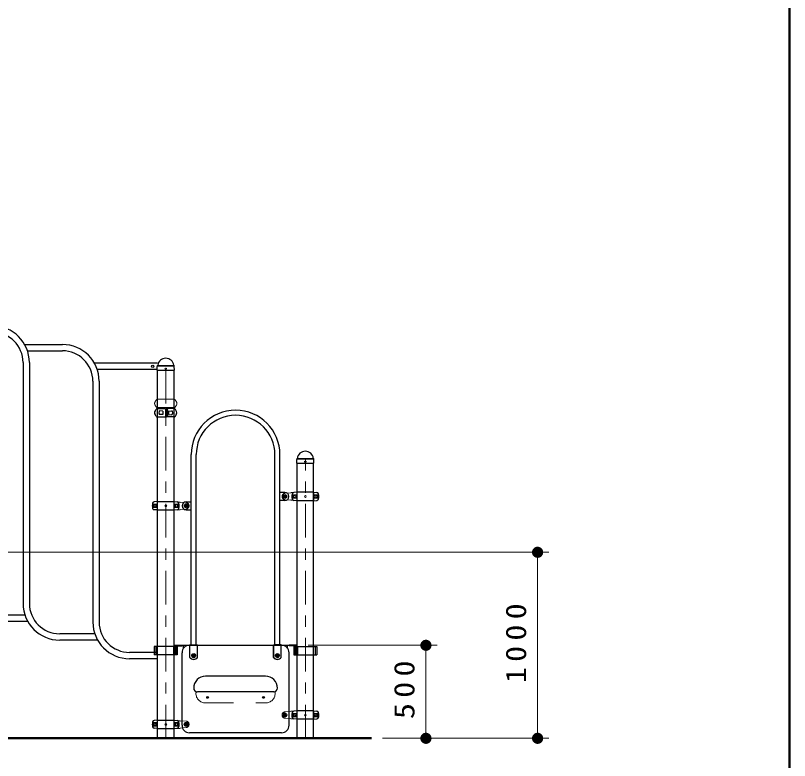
# Model space of a CAD drawing. Units: millimetres on the paper, scale 1:60. Extents: x -385 to 0, y -594 to 267.
# Drawn here: x -69.3 to 0, y -230.2 to -163.5 of the extents above; entities that cross this region are included whole.
import ezdxf

# ---------------------------------------------------------------- set-up
doc = ezdxf.new("R2010")
doc.units = ezdxf.units.MM
for name, pattern in [('USER1', [4.5, 2.5, -2]), ('USER2', [6, 3, -1, 1, -1]), ('USER3', [8, 3, -1, 1, -1, 1, -1])]:
    doc.linetypes.add(name, pattern=pattern)
doc.layers.add('LY_1', color=7, linetype='Continuous', lineweight=25)
doc.styles.add('ＭＳ ゴシック', font='')
doc.styles.get('ＭＳ ゴシック').set_extended_font_data('MS Gothic')

# ---------------------------------------------------------------- blocks, each defined once
blk = doc.blocks.new('filled_dot')
at = {"color": 0, "linetype": 'Continuous', "lineweight": -2, "const_width": 1.25}
blk.add_lwpolyline([(-0.625, 0, 1), (0.625, 0, 1)], format="xyb", close=True, dxfattribs=at)

msp = doc.modelspace()

# ---------------------------------------------------------------- linework, layer by layer
at = {"layer": 'LY_1', "lineweight": 50}
for p, q in [((0, -297), (0, -30)), ((-169.335, -228.26), (-37.45, -228.26))]:
    msp.add_line(p, q, dxfattribs=at)
at = {"layer": 'LY_1'}
for p, q in [((-68.506, -192.977), (-65.114, -192.977)), ((-68.253, -193.544), (-65.114, -193.544)), ((-68.648, -194.594), (-68.648, -216.177)), ((-68.081, -194.594), (-68.081, -216.177)), ((-56.607, -194.644), (-62.256, -194.644)), ((-56.607, -195.21), (-62.003, -195.21)), ((-56.638, -195.268), (-56.632, -194.938)), ((-56.63, -195.277), (-56.638, -195.268)), ((-56.63, -195.277), (-55.098, -195.277)), ((-56.611, -194.89), (-56.593, -194.871)), ((-56.607, -228.26), (-56.607, -195.277)), ((-55.117, -194.89), (-55.136, -194.871)), ((-55.122, -228.26), (-55.122, -195.277)), ((-55.09, -195.268), (-55.098, -195.277)), ((-55.09, -195.268), (-55.097, -194.938)), ((-62.398, -196.26), (-62.398, -217.844)), ((-61.831, -196.26), (-61.831, -217.844)), ((-56.81, -198.927), (-56.814, -198.927)), ((-56.633, -198.719), (-55.923, -198.719)), ((-56.134, -198.941), (-56.418, -198.926)), ((-56.134, -198.941), (-56.134, -199.246)), ((-55.889, -198.752), (-55.889, -199.435)), ((-55.839, -198.752), (-55.839, -199.435)), ((-55.822, -198.802), (-55.717, -198.807)), ((-55.098, -198.719), (-55.806, -198.719)), ((-55.685, -199.346), (-55.685, -198.841)), ((-55.595, -198.937), (-55.31, -198.922)), ((-55.595, -199.251), (-55.595, -198.937)), ((-56.81, -199.26), (-56.814, -199.26)), ((-56.631, -199.469), (-55.923, -199.469)), ((-56.134, -199.246), (-56.418, -199.261)), ((-55.822, -199.385), (-55.717, -199.38)), ((-55.096, -199.469), (-55.806, -199.469)), ((-55.595, -199.251), (-55.31, -199.265)), ((-53.591, -219.874), (-53.591, -202.844)), ((-53.138, -219.874), (-53.138, -202.843)), ((-46.091, -219.874), (-46.091, -202.843)), ((-45.638, -219.874), (-45.638, -202.844)), ((-44.138, -203.602), (-44.132, -203.271)), ((-44.13, -203.61), (-44.138, -203.602)), ((-44.13, -203.61), (-42.598, -203.61)), ((-44.111, -203.223), (-44.093, -203.205)), ((-44.107, -228.26), (-44.107, -203.61)), ((-42.617, -203.223), (-42.636, -203.205)), ((-42.622, -228.26), (-42.622, -203.61)), ((-42.59, -203.602), (-42.598, -203.61)), ((-42.59, -203.602), (-42.597, -203.271)), ((-45.198, -206.227), (-45.638, -206.227)), ((-45.264, -206.555), (-45.198, -206.517)), ((-45.264, -206.555), (-45.264, -206.632)), ((-45.198, -206.517), (-45.131, -206.555)), ((-45.131, -206.555), (-45.131, -206.632)), ((-44.131, -206.219), (-44.656, -206.264)), ((-42.598, -206.219), (-44.131, -206.219)), ((-42.598, -206.219), (-42.334, -206.242)), ((-56.631, -207.052), (-56.894, -207.075)), ((-56.631, -207.052), (-55.097, -207.052)), ((-55.098, -207.052), (-54.573, -207.098)), ((-54.031, -207.06), (-53.591, -207.06)), ((-45.198, -206.96), (-45.638, -206.96)), ((-45.264, -206.632), (-45.198, -206.671)), ((-45.198, -206.671), (-45.131, -206.632)), ((-44.131, -206.969), (-44.656, -206.923)), ((-42.598, -206.969), (-44.131, -206.969)), ((-42.598, -206.969), (-42.334, -206.946)), ((-56.631, -207.802), (-56.894, -207.779)), ((-56.631, -207.802), (-55.097, -207.802)), ((-55.098, -207.802), (-54.573, -207.756)), ((-54.098, -207.388), (-54.031, -207.35)), ((-54.098, -207.388), (-54.098, -207.465)), ((-54.098, -207.465), (-54.031, -207.504)), ((-54.031, -207.35), (-53.964, -207.388)), ((-54.031, -207.504), (-53.964, -207.465)), ((-54.031, -207.794), (-53.591, -207.794)), ((-53.964, -207.388), (-53.964, -207.465)), ((-68.475, -217.227), (-71.614, -217.227)), ((-68.222, -217.794), (-71.614, -217.794)), ((-62.225, -218.894), (-65.364, -218.894)), ((-61.972, -219.46), (-65.364, -219.46)), ((-54.834, -220.027), (-56.894, -220.027)), ((-56.894, -220.027), (-56.894, -220.777)), ((-56.756, -220.027), (-56.756, -220.777)), ((-55.169, -220.027), (-55.169, -220.777)), ((-55.122, -219.927), (-54.406, -219.927)), ((-55.122, -219.965), (-54.406, -219.965)), ((-55.013, -220.027), (-55.013, -220.777)), ((-54.963, -220.027), (-54.963, -220.777)), ((-54.834, -220.027), (-54.834, -220.777)), ((-54.406, -219.927), (-44.823, -219.927)), ((-54.281, -220.205), (-54.281, -219.927)), ((-53.714, -221.016), (-53.714, -219.927)), ((-53.698, -221.01), (-53.698, -219.874)), ((-53.698, -219.874), (-53.031, -219.874)), ((-53.031, -221.01), (-53.031, -219.874)), ((-53.014, -221.016), (-53.014, -219.927)), ((-46.214, -221.016), (-46.214, -219.927)), ((-46.198, -221.01), (-46.198, -219.874)), ((-45.531, -219.874), (-46.198, -219.874)), ((-45.531, -221.01), (-45.531, -219.874)), ((-45.514, -221.016), (-45.514, -219.927)), ((-44.948, -220.205), (-44.948, -219.927)), ((-44.107, -219.927), (-44.823, -219.927)), ((-44.107, -219.965), (-44.823, -219.965)), ((-44.394, -220.027), (-42.334, -220.027)), ((-44.394, -220.027), (-44.394, -220.777)), ((-44.265, -220.027), (-44.265, -220.777)), ((-44.216, -220.027), (-44.216, -220.777)), ((-44.06, -220.027), (-44.06, -220.777)), ((-42.473, -220.027), (-42.473, -220.777)), ((-42.334, -220.027), (-42.334, -220.777)), ((-56.607, -220.56), (-59.114, -220.56)), ((-56.607, -221.127), (-59.114, -221.127)), ((-54.834, -220.777), (-56.894, -220.777)), ((-54.406, -227.094), (-54.406, -220.594)), ((-53.431, -220.805), (-53.364, -220.767)), ((-53.431, -220.805), (-53.431, -220.882)), ((-53.431, -220.882), (-53.364, -220.921)), ((-53.364, -220.767), (-53.298, -220.805)), ((-53.364, -220.921), (-53.298, -220.882)), ((-53.298, -220.805), (-53.298, -220.882)), ((-45.931, -220.805), (-45.864, -220.767)), ((-45.931, -220.805), (-45.931, -220.882)), ((-45.931, -220.882), (-45.864, -220.921)), ((-45.864, -220.767), (-45.798, -220.805)), ((-45.864, -220.921), (-45.798, -220.882)), ((-45.798, -220.805), (-45.798, -220.882)), ((-44.823, -227.094), (-44.823, -220.594)), ((-44.394, -220.777), (-42.334, -220.777)), ((-46.931, -222.694), (-52.298, -222.694)), ((-46.198, -224.094), (-53.031, -224.094)), ((-44.131, -225.802), (-44.656, -225.848)), ((-42.598, -225.802), (-44.131, -225.802)), ((-42.598, -225.802), (-42.334, -225.825)), ((-56.631, -226.635), (-56.894, -226.658)), ((-56.631, -226.635), (-55.097, -226.635)), ((-55.098, -226.635), (-54.573, -226.681)), ((-45.264, -226.138), (-45.198, -226.1)), ((-45.264, -226.138), (-45.264, -226.215)), ((-45.264, -226.215), (-45.198, -226.254)), ((-45.198, -226.1), (-45.131, -226.138)), ((-45.198, -226.254), (-45.131, -226.215)), ((-45.131, -226.138), (-45.131, -226.215)), ((-44.131, -226.552), (-44.656, -226.506)), ((-42.598, -226.552), (-44.131, -226.552)), ((-42.598, -226.552), (-42.334, -226.529)), ((-56.631, -227.385), (-56.894, -227.362)), ((-55.098, -227.385), (-54.573, -227.339)), ((-54.098, -226.972), (-54.031, -226.933)), ((-54.098, -226.972), (-54.098, -227.049)), ((-54.098, -227.049), (-54.031, -227.087)), ((-54.031, -226.933), (-53.964, -226.972)), ((-54.031, -227.087), (-53.964, -227.049)), ((-53.964, -226.972), (-53.964, -227.049)), ((-56.631, -227.385), (-55.097, -227.385)), ((-45.489, -227.76), (-53.739, -227.76))]:
    msp.add_line(p, q, dxfattribs=at)
at = {"layer": 'LY_1', "lineweight": 13}
for p, q in [((-56.609, -194.918), (-55.12, -194.918)), ((-56.578, -194.86), (-55.152, -194.86)), ((-44.109, -203.252), (-42.62, -203.252)), ((-44.078, -203.193), (-42.652, -203.193)), ((-44.477, -206.748), (-44.477, -206.44)), ((-44.168, -206.44), (-44.477, -206.44)), ((-42.56, -206.44), (-42.252, -206.44)), ((-42.252, -206.748), (-42.252, -206.44)), ((-56.977, -207.581), (-56.977, -207.273)), ((-56.668, -207.273), (-56.977, -207.273)), ((-55.06, -207.273), (-54.752, -207.273)), ((-54.752, -207.581), (-54.752, -207.273)), ((-44.168, -206.748), (-44.477, -206.748)), ((-42.56, -206.748), (-42.252, -206.748)), ((-56.668, -207.581), (-56.977, -207.581)), ((-55.06, -207.581), (-54.752, -207.581)), ((-92.364, -211.594), (-21.562, -211.594)), ((-22.562, -211.594), (-22.562, -228.26)), ((-43.107, -219.927), (-31.562, -219.927)), ((-32.562, -219.927), (-32.562, -228.26)), ((-44.477, -226.331), (-44.477, -226.023)), ((-44.168, -226.023), (-44.477, -226.023)), ((-44.168, -226.331), (-44.477, -226.331)), ((-42.56, -226.023), (-42.252, -226.023)), ((-42.56, -226.331), (-42.252, -226.331)), ((-42.252, -226.331), (-42.252, -226.023)), ((-56.977, -227.164), (-56.977, -226.856)), ((-56.668, -226.856), (-56.977, -226.856)), ((-56.668, -227.164), (-56.977, -227.164)), ((-55.06, -226.856), (-54.752, -226.856)), ((-55.06, -227.164), (-54.752, -227.164)), ((-54.752, -227.164), (-54.752, -226.856)), ((-36.45, -228.26), (-21.562, -228.26)), ((-36.45, -228.26), (-31.562, -228.26))]:
    msp.add_line(p, q, dxfattribs=at)
at = {"layer": 'LY_1', "linetype": 'USER1', "lineweight": 13}
for p, q in [((-56.606, -194.927), (-55.123, -194.927)), ((-44.106, -203.26), (-42.623, -203.26)), ((-44.656, -206.264), (-45.181, -206.303)), ((-44.114, -206.235), (-44.114, -206.952)), ((-42.614, -206.235), (-42.614, -206.952)), ((-56.614, -207.069), (-56.614, -207.785)), ((-55.114, -207.069), (-55.114, -207.785)), ((-54.573, -207.098), (-54.047, -207.137)), ((-44.656, -206.923), (-45.181, -206.884)), ((-54.573, -207.756), (-54.047, -207.717)), ((-53.031, -219.927), (-53.573, -219.927)), ((-45.656, -219.927), (-46.198, -219.927)), ((-46.198, -224.094), (-53.031, -224.094)), ((-52.298, -225.094), (-46.931, -225.094)), ((-44.656, -225.848), (-45.181, -225.887)), ((-44.114, -225.819), (-44.114, -226.535)), ((-42.614, -225.819), (-42.614, -226.535)), ((-56.614, -226.652), (-56.614, -227.369)), ((-55.114, -226.652), (-55.114, -227.369)), ((-54.573, -226.681), (-54.047, -226.72)), ((-44.656, -226.506), (-45.181, -226.467)), ((-54.573, -227.339), (-54.047, -227.301))]:
    msp.add_line(p, q, dxfattribs=at)
at = {"layer": 'LY_1', "linetype": 'USER2', "lineweight": 13}
for p, q in [((-55.864, -228.26), (-55.864, -194.927)), ((-43.364, -228.26), (-43.364, -203.26))]:
    msp.add_line(p, q, dxfattribs=at)
at = {"layer": 'LY_1', "linetype": 'USER3', "lineweight": 13}
for p, q in [((-55.096, -197.885), (-56.631, -197.885)), ((-55.098, -198.635), (-56.633, -198.635))]:
    msp.add_line(p, q, dxfattribs=at)
at = {"layer": 'LY_1'}
for centre, radius in [((-57.031, -194.927), 0.1), ((-55.864, -195.143), 0.05), ((-43.364, -203.477), 0.05), ((-45.198, -206.594), 0.175), ((-54.031, -207.427), 0.175), ((-53.364, -220.844), 0.175), ((-53.364, -220.844), 0.125), ((-45.864, -220.844), 0.175), ((-45.864, -220.844), 0.125), ((-52.114, -224.594), 0.0833), ((-47.114, -224.594), 0.0833), ((-45.198, -226.177), 0.175), ((-54.031, -227.01), 0.175)]:
    msp.add_circle(centre, radius, dxfattribs=at)
at = {"layer": 'LY_1', "linetype": 'USER1', "lineweight": 13}
for centre, radius in [((-45.198, -206.594), 0.125), ((-45.198, -206.594), 0.104), ((-54.031, -207.427), 0.125), ((-54.031, -207.427), 0.104), ((-53.364, -220.844), 0.104), ((-45.864, -220.844), 0.104), ((-45.198, -226.177), 0.125), ((-45.198, -226.177), 0.104), ((-54.031, -227.01), 0.125), ((-54.031, -227.01), 0.104)]:
    msp.add_circle(centre, radius, dxfattribs=at)
at = {"layer": 'LY_1', "lineweight": 13}
for centre, radius in [((-45.198, -206.594), 0.0917), ((-44.323, -206.594), 0.154), ((-44.323, -206.594), 0.0833), ((-43.364, -206.594), 0.0833), ((-42.406, -206.594), 0.154), ((-42.406, -206.594), 0.0833), ((-56.823, -207.427), 0.154), ((-54.906, -207.427), 0.154), ((-56.823, -207.427), 0.0833), ((-55.864, -207.427), 0.0833), ((-54.906, -207.427), 0.0833), ((-54.031, -207.427), 0.0917), ((-53.364, -220.844), 0.0917), ((-45.864, -220.844), 0.0917), ((-45.198, -226.177), 0.0917), ((-44.323, -226.177), 0.154), ((-44.323, -226.177), 0.0833), ((-43.364, -226.177), 0.0833), ((-42.406, -226.177), 0.154), ((-42.406, -226.177), 0.0833), ((-56.823, -227.01), 0.154), ((-56.823, -227.01), 0.0833), ((-55.864, -227.01), 0.0833), ((-54.906, -227.01), 0.154), ((-54.906, -227.01), 0.0833), ((-54.031, -227.01), 0.0917)]:
    msp.add_circle(centre, radius, dxfattribs=at)
at = {"layer": 'LY_1'}
for centre, radius, start, end in [((-71.364, -194.594), 3.283, 0, 90), ((-71.364, -194.594), 2.717, 0, 90), ((-65.114, -196.26), 3.283, 0, 90), ((-65.114, -196.26), 2.717, 0, 90), ((-55.864, -194.927), 0.72, 90, 173.3676), ((-55.864, -194.927), 0.72, 6.6324, 90), ((-56.562, -194.939), 0.07, 135, 178.99605), ((-56.626, -194.838), 0.0467, 315, 353.3676), ((-55.103, -194.838), 0.0467, 186.6324, 225), ((-55.167, -194.939), 0.07, 1.00395, 45), ((-56.614, -199.094), 0.267, 143.1301, 216.8699), ((-55.787, -199.489), 1.167, 140.22094, 154.44159), ((-56.814, -198.944), 0.0167, 90, 143.1301), ((-56.633, -198.785), 0.0667, 90, 140.22094), ((-55.409, -199.493), 1.167, 151.38495, 154.69944), ((-56.419, -198.942), 0.0167, 87, 151.38495), ((-55.923, -198.752), 0.0333, 0, 90), ((-55.823, -198.819), 0.0167, 87, 180), ((-55.806, -198.752), 0.0333, 90, 180), ((-55.719, -198.841), 0.0333, 1.08415, 87), ((-55.309, -198.938), 0.0167, 28.61505, 93), ((-56.319, -199.489), 1.167, 25.55841, 28.61505), ((-55.096, -198.785), 0.0667, 39.77906, 90), ((-55.941, -199.489), 1.167, 25.55841, 39.77906), ((-49.614, -202.844), 3.977, 0, 180), ((-56.614, -199.094), 0.25, 154.44159, 205.55841), ((-55.787, -198.698), 1.167, 205.55841, 219.77906), ((-56.814, -199.244), 0.0167, 216.8699, 270), ((-56.633, -199.402), 0.0667, 219.77906, 270), ((-56.255, -199.094), 0.232, 154.69944, 205.30056), ((-55.409, -198.694), 1.167, 205.30056, 208.61505), ((-56.419, -199.245), 0.0167, 208.61505, 273), ((-55.923, -199.435), 0.0333, 270, 0), ((-55.823, -199.369), 0.0167, 180, 273), ((-55.806, -199.435), 0.0333, 180, 270), ((-55.719, -199.346), 0.0333, 273, 358.91585), ((-55.309, -199.249), 0.0167, 267, 331.38495), ((-56.319, -198.698), 1.167, 331.38495, 334.44159), ((-55.492, -199.094), 0.25, 334.44159, 25.55841), ((-55.096, -199.402), 0.0667, 270, 320.22094), ((-55.941, -198.698), 1.167, 320.22094, 334.44159), ((-55.114, -199.094), 0.25, 334.44159, 25.55841), ((-49.614, -202.844), 3.523, 0, 180), ((-43.364, -203.26), 0.72, 90, 173.3676), ((-43.364, -203.26), 0.72, 6.6324, 90), ((-44.062, -203.272), 0.07, 135, 178.99605), ((-44.126, -203.172), 0.0467, 315, 353.3676), ((-42.603, -203.172), 0.0467, 186.6324, 225), ((-42.667, -203.272), 0.07, 1.00395, 45), ((-45.198, -206.594), 0.367, 270, 90), ((-43.739, -206.594), 0.833, 163.80375, 196.19625), ((-44.379, -206.408), 0.167, 95, 163.80375), ((-42.349, -206.408), 0.167, 16.19625, 85), ((-42.989, -206.594), 0.833, 343.80375, 16.19625), ((-56.239, -207.427), 0.833, 163.80375, 196.19625), ((-56.879, -207.241), 0.167, 95, 163.80375), ((-54.849, -207.241), 0.167, 16.19625, 85), ((-55.489, -207.427), 0.833, 343.80375, 16.19625), ((-54.031, -207.427), 0.367, 90, 270), ((-44.379, -206.78), 0.167, 196.19625, 265), ((-42.349, -206.78), 0.167, 275, 343.80375), ((-56.879, -207.613), 0.167, 196.19625, 265), ((-54.849, -207.613), 0.167, 275, 343.80375), ((-65.364, -216.177), 3.283, 180, 270), ((-65.364, -216.177), 2.717, 180, 270), ((-59.114, -217.844), 3.283, 180, 270), ((-59.114, -217.844), 2.717, 180, 270), ((-53.739, -220.594), 0.667, 90, 180), ((-45.489, -220.594), 0.667, 0, 90), ((-53.364, -220.76), 0.433, 216.12893, 323.87107), ((-53.364, -220.76), 0.417, 216.8699, 323.1301), ((-45.864, -220.76), 0.433, 216.12893, 323.87107), ((-45.864, -220.76), 0.417, 216.8699, 323.1301), ((-52.298, -223.76), 1.067, 90, 180), ((-46.931, -223.76), 1.067, 0, 90), ((-53.031, -223.76), 0.333, 180, 270), ((-46.198, -223.76), 0.333, 270, 0), ((-43.739, -226.177), 0.833, 163.80375, 196.19625), ((-44.379, -225.991), 0.167, 95, 163.80375), ((-42.349, -225.991), 0.167, 16.19625, 85), ((-42.989, -226.177), 0.833, 343.80375, 16.19625), ((-56.879, -226.824), 0.167, 95, 163.80375), ((-54.849, -226.824), 0.167, 16.19625, 85), ((-44.379, -226.363), 0.167, 196.19625, 265), ((-42.349, -226.363), 0.167, 275, 343.80375), ((-56.239, -227.01), 0.833, 163.80375, 196.19625), ((-56.879, -227.196), 0.167, 196.19625, 265), ((-54.849, -227.196), 0.167, 275, 343.80375), ((-55.489, -227.01), 0.833, 343.80375, 16.19625), ((-53.739, -227.094), 0.667, 180, 270), ((-45.489, -227.094), 0.667, 270, 0)]:
    msp.add_arc(centre, radius, start, end, dxfattribs=at)
at = {"layer": 'LY_1', "linetype": 'USER3', "lineweight": 13}
for centre, radius, start, end in [((-56.614, -198.26), 0.25, 154.44159, 205.55841), ((-55.787, -198.656), 1.167, 140.22094, 154.44159), ((-56.633, -197.952), 0.0667, 90, 140.22094), ((-55.096, -197.952), 0.0667, 39.77906, 90), ((-55.941, -198.656), 1.167, 25.55841, 39.77906), ((-55.114, -198.26), 0.25, 334.44159, 25.55841), ((-55.787, -197.865), 1.167, 205.55841, 219.77906), ((-56.633, -198.569), 0.0667, 219.77906, 270), ((-55.096, -198.569), 0.0667, 270, 320.22094), ((-55.941, -197.865), 1.167, 320.22094, 334.44159)]:
    msp.add_arc(centre, radius, start, end, dxfattribs=at)
at = {"layer": 'LY_1', "linetype": 'USER1', "lineweight": 13}
for centre, radius, start, end in [((-45.156, -206.594), 0.291, 95, 265), ((-44.131, -206.235), 0.0167, 0, 91.98888), ((-55.098, -207.069), 0.0167, 88.01112, 180), ((-54.072, -207.427), 0.291, 275, 85), ((-44.131, -206.952), 0.0167, 270, 0), ((-55.098, -207.785), 0.0167, 180, 270), ((-53.573, -220.76), 0.833, 90, 98.62693), ((-45.656, -220.76), 0.833, 81.37307, 90), ((-52.298, -224.227), 0.867, 180, 270), ((-53.031, -224.227), 0.133, 90, 180), ((-46.931, -224.227), 0.867, 270, 0), ((-46.198, -224.227), 0.133, 0, 90), ((-45.156, -226.177), 0.291, 95, 265), ((-44.131, -225.819), 0.0167, 0, 91.98888), ((-55.098, -226.652), 0.0167, 88.01112, 180), ((-44.131, -226.535), 0.0167, 270, 0), ((-55.098, -227.369), 0.0167, 180, 270), ((-54.072, -227.01), 0.291, 275, 85)]:
    msp.add_arc(centre, radius, start, end, dxfattribs=at)
at = {"layer": 'LY_1', "lineweight": 13}
for centre, start, end in [((-46.302, -206.594), 355.87048, 4.12952), ((-40.426, -206.594), 175.87048, 184.12952), ((-58.802, -207.427), 355.87048, 4.12952), ((-52.926, -207.427), 175.87048, 184.12952), ((-46.302, -226.177), 355.87048, 4.12952), ((-40.426, -226.177), 175.87048, 184.12952), ((-58.802, -227.01), 355.87048, 4.12952), ((-52.926, -227.01), 175.87048, 184.12952)]:
    msp.add_arc(centre, 2.139, start, end, dxfattribs=at)

# ---------------------------------------------------------------- block references
at = {"layer": 'LY_1', "lineweight": 13, "xscale": 0.4, "yscale": 0.4}
for p, rotation in [((-22.562, -211.594), 270), ((-32.562, -219.927), 270), ((-32.562, -228.26), 90), ((-22.562, -228.26), 90)]:
    msp.add_blockref('filled_dot', p, dxfattribs=dict(at, rotation=rotation))

# ---------------------------------------------------------------- texts
at = {"layer": 'LY_1', "char_height": 1.833, "attachment_point": 8, "rotation": 90, "style": 'ＭＳ ゴシック'}
for s, insert in [('\\T1.33;\\W1.15;1000', (-23.562, -219.506)), ('\\T1.33;\\W1.15;500', (-33.562, -223.677))]:
    msp.add_mtext(s, dxfattribs=dict(at, insert=insert))

doc.saveas('drawing.dxf')
